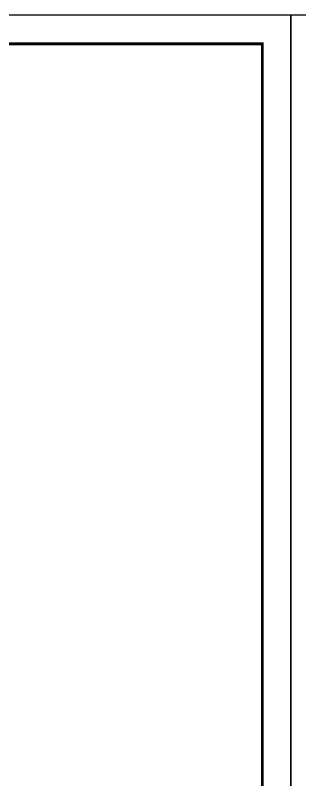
# Model space of a CAD drawing. Extents: x 4283 to 40403, y 1134 to 1764.
# Drawn here: x 7574 to 7644.8, y 1574.1 to 1764.1 of the extents above; entities that cross this region are included whole.
import ezdxf

# ---------------------------------------------------------------- set-up
doc = ezdxf.new("R2010")
doc.units = 0
for name, color, linetype in [('PUB_TITLE', 4, 'Continuous'), ('S-MODIFY', 4, 'Continuous'), ('华泽绵阳图框', 7, 'Continuous')]:
    doc.layers.add(name, color=color, linetype=linetype)

msp = doc.modelspace()

# ---------------------------------------------------------------- linework, layer by layer
at = {"layer": 'PUB_TITLE'}
for points in [[(7222.53, 1467.09), (7642.53, 1467.09), (7642.53, 1764.09), (7222.53, 1764.09)], [(7642.53, 1467.09), (8062.53, 1467.09), (8062.53, 1764.09), (7642.53, 1764.09)]]:
    msp.add_lwpolyline(points, close=True, dxfattribs=at)
at = {"layer": 'PUB_TITLE', "color": 7, "const_width": 0.566}
msp.add_lwpolyline([(7635.46, 1474.16), (7635.46, 1756.99)], dxfattribs=at)
at = {"layer": 'S-MODIFY'}
for points in [[(7222.53, 1467.09), (7642.53, 1467.09), (7642.53, 1764.09), (7222.53, 1764.09)], [(7642.53, 1467.09), (8062.53, 1467.09), (8062.53, 1764.09), (7642.53, 1764.09)]]:
    msp.add_lwpolyline(points, close=True, dxfattribs=at)
at = {"layer": '华泽绵阳图框', "color": 7, "const_width": 0.707}
msp.add_lwpolyline([(7240.21, 1474.16), (7635.46, 1474.16), (7635.46, 1756.99), (7240.21, 1756.99)], close=True, dxfattribs=at)

doc.saveas('drawing.dxf')
